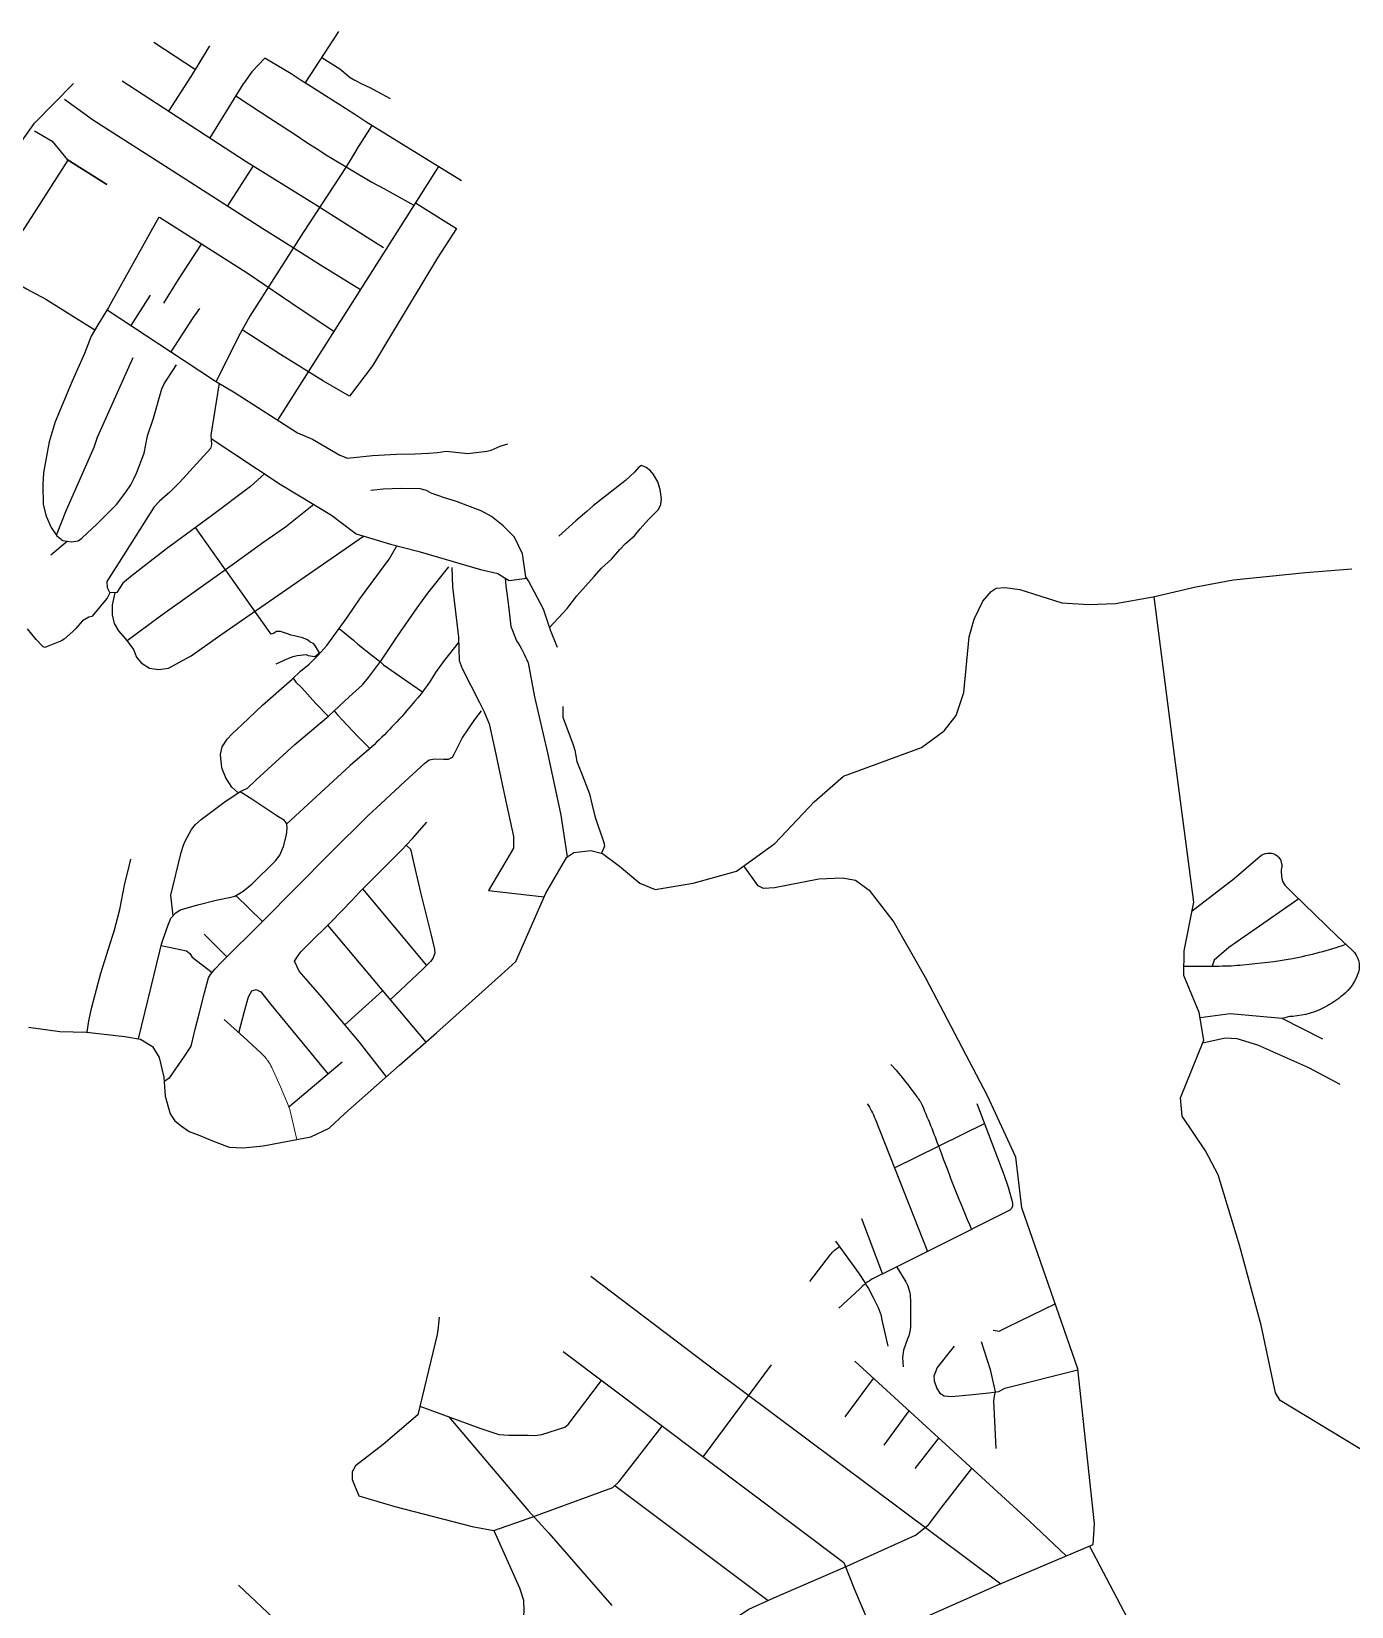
# Model space of a CAD drawing. Extents: x 332783 to 339454, y 7370889 to 7374584.
# Drawn here: x 335940 to 337553, y 7372468 to 7374393 of the extents above; entities that cross this region are included whole.
import ezdxf

# ---------------------------------------------------------------- set-up
doc = ezdxf.new("R2010")
doc.units = 0
doc.header["$MEASUREMENT"] = 0
for name, color, linetype in [('AVENIDA 1001 - 10_12_20 - PASTA ETAPA 01 - DJI_0025', 7, 'CONTINUOUS'), ('AVENIDA JOÃO DE BARRO - 10_12_20 - PASTA ETAPA 01 - DJI_0010', 7, 'CONTINUOUS'), ('AVENIDA LAURA - 10_12_20 - PASTA ETAPA 02 - DJI_0002', 7, 'CONTINUOUS'), ('ESTRADA DA CAMA PATENTE - 13_12_20 -  PASTA ETAPA 01 - DJI_0018', 1, 'CONTINUOUS'), ('ESTRADA DO PONEY CLUB - 13_12_20 - PASTA ETAPA 01 - DJI_0020', 5, 'CONTINUOUS'), ('ESTRADA DOS ALVARENGAS - 13_12_20 - PASTA ETAPA 01 - DJI_0022 - DJI_0023 - DJI_0024 - DJI_0025', 100, 'CONTINUOUS'), ('MCT - PASSAGEM JOSÉ MENDES DE SOUZA', 4, 'CONTINUOUS'), ('MCT - PASSAGEM SABIÁ', 7, 'CONTINUOUS'), ('MCT - RUA 5', 1, 'CONTINUOUS'), ('MCT - RUA A', 8, 'CONTINUOUS'), ('MCT - RUA BICALHO', 6, 'CONTINUOUS'), ('MCT - RUA C', 1, 'CONTINUOUS'), ('MCT - RUA CAMILA DE ALMEIDA BORGES', 6, 'CONTINUOUS'), ('MCT - RUA CASA NOVA', 7, 'CONTINUOUS'), ('MCT - RUA D', 5, 'CONTINUOUS'), ('MCT - RUA DO PELICANO', 7, 'CONTINUOUS'), ('MCT - RUA DOS PORTUGUESES', 1, 'CONTINUOUS'), ('MCT - RUA LUANA CONCEIÇÃO', 3, 'CONTINUOUS'), ('MCT - RUA LUIZ LUA GONZAGA', 2, 'CONTINUOUS'), ('MCT - RUA NOSSA SENHORA DE GUADALUPE', 4, 'CONTINUOUS'), ('MCT - RUA PADRE DAMIÃO CALIXTO TRAJANO', 2, 'CONTINUOUS'), ('MCT - RUA PLANALTO', 7, 'CONTINUOUS'), ('MCT - RUA PROFESSOR FLORESTAN FERNANDES', 6, 'CONTINUOUS'), ('MCT - RUA RITA MENDES DE OLIVEIRA', 1, 'CONTINUOUS'), ('MCT - RUA SANTA MARTINS', 1, 'CONTINUOUS'), ('MCT - RUA UM (PQ. DOS ALVARENGAS)', 7, 'CONTINUOUS'), ('MCT - RUA VICTOR MAIER', 4, 'CONTINUOUS'), ('MCT - VIELA - 01', 7, 'CONTINUOUS'), ('MCT - VIELA - 02', 7, 'CONTINUOUS'), ('MCT - VIELA - 03', 7, 'CONTINUOUS'), ('MCT - VIELA - 04', 7, 'CONTINUOUS'), ('PASSAGEM ALBATROZ - 10_12_20 - PASTA ETAPA 02 - DJI_0001', 7, 'CONTINUOUS'), ('PASSAGEM AÇUDE - 10_12_20 - PASTA ETAPA 01 - DJI_0017', 7, 'CONTINUOUS'), ('PASSAGEM BEIJA FLOR - 10_12_20 - PASTA ETAPA 01 - DJI_0018', 7, 'CONTINUOUS'), ('PASSAGEM PORTUGAL - 10_12_20 - PASTA ETAPA 01 - DJI_0024', 7, 'CONTINUOUS'), ('RUA  BEM-TE-VI - 10_12_20 - PASTA ETAPA 01 - DJI_0004', 7, 'CONTINUOUS'), ('RUA  CARDEAL - 10_12_20 - PASTA ETAPA 01 - DJI_0005', 7, 'CONTINUOUS'), ('RUA  PAVÃO - 10_12_20 - PASTA ETAPA 01 - DJI_0014', 7, 'CONTINUOUS'), ('RUA  ÁGUIA - 10_12_20 - PASTA ETAPA 01 - DJI_0013', 7, 'CONTINUOUS'), ('RUA ADEMAR SARAÍVA LEÃO - 10_12_20 - PASTA ETAPA 02 - DJI_0015', 7, 'CONTINUOUS'), ('RUA ALASCA - 10_12_20 - PASTA ETAPA 01 - DJI_0028', 7, 'CONTINUOUS'), ('RUA ALFREDO CAPUTO - 10_12_20 -PASTA ETAPA 03 - DJI_0005', 7, 'CONTINUOUS'), ('RUA ALMEIDA DURÃO - 10_12_20 - PASTA ETAPA 02 - DJI_0021', 7, 'CONTINUOUS'), ('RUA AMADEU - 10_12_20 - PASTA ETAPA 02 - DJI_0004', 7, 'CONTINUOUS'), ('RUA AMÉRICA DO NORTE - 10_12_20 - PASTA ETAPA 02 - DJI_0024', 7, 'CONTINUOUS'), ('RUA AMÉRICA DO SUL - 10_12_20 - PASTA ETAPA 03 - DJI_0004', 7, 'CONTINUOUS'), ('RUA ANDRÉ FRANCO MONTORO - 12_12_20 - PASTA ETAPA 01 - DJI_0005', 2, 'CONTINUOUS'), ('RUA AVE DO PARAÍSO - 10_12_20 - PASTA ETAPA 01 - DJI_0003', 7, 'CONTINUOUS'), ('RUA BELA VISTA - 10_12_20 - PASTA ETAPA 01 - DJI_0020', 7, 'CONTINUOUS'), ('RUA CANTOR CARLOS GALHARDO - 12_12_20 - PASTA ETAPA 02 - DJI_0023', 6, 'CONTINUOUS'), ('RUA CARLOS FALLETTI - 10_12_20 - PASTA ETAPA 01 - DJI_0029', 7, 'CONTINUOUS'), ('RUA CONDOR - 10_12_20 - PASTA ETAPA 01 - DJI_0001', 7, 'CONTINUOUS'), ('RUA DAS ANDORINHAS - 10_12_20 - PASTA ETAPA 01 - DJI_0007', 7, 'CONTINUOUS'), ('RUA DAS ARARAS - 10_12_20 - PASTA ETAPA 01 - DJI_0015', 7, 'CONTINUOUS'), ('RUA DAS GARÇAS - 10_12_20 - PASTA ETAPA 01 - DJI_0008', 7, 'CONTINUOUS'), ('RUA DO NORTE - 10_12_20 - PASTA ETAPA 02 - DJI_0026C', 7, 'CONTINUOUS'), ('RUA DOS AFRICANOS - 12_12_20  - PASTA ETAPA 01 - DJI_0029', 5, 'CONTINUOUS'), ('RUA DOS ALEMÃES - 12_12_20  - PASTA ETAPA 01 - DJI_0025', 6, 'CONTINUOUS'), ('RUA DOS AMERICANOS - 12_!2_20 - PASTA ETAPA 01 - DJI_0030', 4, 'CONTINUOUS'), ('RUA DOS BRASILEIROS - 12_!2_20 - PASTA ETAPA 01 - DJI_0027', 3, 'CONTINUOUS'), ('RUA DOS CANÁRIOS - 10_12_20 - PASTA ETAPA 01 -DJI_0006', 7, 'CONTINUOUS'), ('RUA DOS ESPANHÓIS - 12_12_20 - PASTA ETAPA 01 - DJI_0023', 8, 'CONTINUOUS'), ('RUA DOS EVANGÉLICOS - 10_12_20 - PASTA ETAPA 03 - DJI_0001', 7, 'CONTINUOUS'), ('RUA DOS FRANCESES - 12_12_20 - PASTA ETAPA 01 - DJI_0028', 1, 'CONTINUOUS'), ('RUA DOS INDUSTRIÁRIOS - 10_12_20 - PASTA ETAPA 02 -DJI_0018', 7, 'CONTINUOUS'), ('RUA DOS ITALIANOS - 12_12_20 - PASTA ETAPA 01 - DJI_0024', 3, 'CONTINUOUS'), ('RUA DOS JAPONESES - 12_!2_20 - PASTA ETAPA 01 - DJI_0026', 2, 'CONTINUOUS'), ('RUA DOS MINEIROS - 10_12_20 - PASTA ETAPA 02 - DJI_0022', 7, 'CONTINUOUS'), ('RUA DOS OPERÁRIOS - 10_12_20 - PASTA ETAPA 03 - DJI_0002', 7, 'CONTINUOUS'), ('RUA DOS PEDREIROS - 10_12_20 - PASTA ETAPA 02 - DJI_0023', 7, 'CONTINUOUS'), ('RUA EMA - 10_12_20 - PASTA ETAPA 01 - DJI_0002', 7, 'CONTINUOUS'), ('RUA EVANDRO CAIAFFA ESQUIVEL - 12_12_20  - PASTA ETAPA 02 - DJI_0020', 2, 'CONTINUOUS'), ('RUA FALCÃO - 10_12_20 - PASTA ETAPA 01 - DJI_0012', 7, 'CONTINUOUS'), ('RUA FLAMINGOS - 10_12_20 - PASTA ETAPA 01 - DJI_0022', 7, 'CONTINUOUS'), ('RUA GUILRERVALDO SOARES OLIVEIRA - 10_12_20 - PASTA ETAPA 02 - DJI_0014', 7, 'CONTINUOUS'), ('RUA IRMÃ DULCE - 12_12_20  - PASTA ETAPA 01 - DJI_0007', 4, 'CONTINUOUS'), ('RUA JOAQUIM ROMÃO - 12_12_20  - PASTA ETAPA 01 - DJI_0020 - DJI_0021', 1, 'CONTINUOUS'), ('RUA JOSÉ TRINDADE - 12_!2_20 - PASTA ETAPA 02 - DJI_0023', 1, 'CONTINUOUS'), ('RUA MADRE MARIA INÊS TRIBIOLI - 10_12_20 - PASTA ETAPA 02 - DJI_0007', 7, 'CONTINUOUS'), ('RUA MARIO ABERTO MARCHI - 10_12_20 - PASTA ETAPA 02 - DJI_0020', 7, 'CONTINUOUS'), ('RUA NECI ELÓI DANTAS - 10_12_20 - PASTA ETAPA 02 - DJI_0013', 7, 'CONTINUOUS'), ('RUA PRINCIPAL 1001 - 10_12_20 - PASTA ETAPA 01 - DJI_0023', 7, 'CONTINUOUS'), ('RUA RIBEIRO - 10_12_20 - PASTA ETAPA 02 - DJI_0005', 7, 'CONTINUOUS'), ('RUA ROMA - 10_12_20 - PASTA ETAPA 01 - DJI_0030', 7, 'CONTINUOUS'), ('RUA ROUXINOL - 10_12_20 - PASTA ETAPA 01 - DJI_0009', 7, 'CONTINUOUS'), ('RUA SANTA CECÍLIA - 10_12_20 - PASTA ETAPA 02 - DJI_0017', 7, 'CONTINUOUS'), ('RUA SIRIEMA - 10_12_20 - PASTA ETAPA 01 - DJI_0011', 7, 'CONTINUOUS'), ('RUA SYLVIO - 10_12_20 - PASTA ETAPA 02 - DJI_0006', 7, 'CONTINUOUS'), ('RUA TANGARÁS - 10_12_20 - PASTA ETAPA 01 - DJI_0026', 7, 'CONTINUOUS'), ('RUA TEXAS - 10_12_20 - PASTA ETAPA 01 - DJI_0027', 7, 'CONTINUOUS'), ('RUA TUCANO - 10_12_20 - PASTA ETAPA 01 - DJI_0021', 7, 'CONTINUOUS'), ('RUA UNIDOS DA ESPERANÇA - 10_12_20- PASTA ETAPA 03 - DJI_0007', 7, 'CONTINUOUS')]:
    doc.layers.add(name, color=color, linetype=linetype)
doc.layers.add('RUA DOM OSCAR ROMERO - 12_12_20 - PASTA ETAPA 01 - DJI_0010', color=7, linetype='CONTINUOUS', true_color=0xffffff)
doc.layers.add('RUA PAULO GUILHERME FALLETTI - 10_12_20 - ETAPA 03 - DJI_0003', color=7, linetype='CONTINUOUS', lineweight=13)

msp = doc.modelspace()

# ---------------------------------------------------------------- linework, layer by layer
at = {"layer": 'AVENIDA 1001 - 10_12_20 - PASTA ETAPA 01 - DJI_0025', "color": 0, "linetype": 'Continuous'}
msp.add_lwpolyline([(336169.3, 7373962.7), (336165.7, 7373940.1), (336158.9, 7373899.5), (336159.8, 7373887.8), (336158.5, 7373883.2), (336120.5, 7373841.5), (336108.7, 7373829.6), (336096.3, 7373818.6), (336089.9, 7373811.9), (336049.8, 7373748.5), (336040.3, 7373734), (336032.1, 7373720.4), (336032.3, 7373713.1), (336035.4, 7373706.7), (336032.5, 7373700.2), (336013.6, 7373677.8), (336009.8, 7373677.1), (336002.1, 7373672.5), (335993.7, 7373662.8), (335990.2, 7373659.3), (335979.8, 7373650.2), (335976.6, 7373648.2), (335960.4, 7373641.4), (335956.4, 7373639.8), (335954.3, 7373640.5), (335945.4, 7373649.7), (335935.1, 7373662.6)], dxfattribs=at)
at = {"layer": 'AVENIDA JOÃO DE BARRO - 10_12_20 - PASTA ETAPA 01 - DJI_0010', "color": 0, "linetype": 'Continuous'}
msp.add_lwpolyline([(336355.7, 7374277.7), (336343.5, 7374258.4), (336339.1, 7374251.5), (336335.1, 7374244.9), (336324.5, 7374227.1), (336271.8, 7374147.1), (336206.5, 7374044.7), (336193, 7374019.8), (336165.7, 7373964.8)], dxfattribs=at)
at = {"layer": 'AVENIDA LAURA - 10_12_20 - PASTA ETAPA 02 - DJI_0002', "color": 0, "linetype": 'Continuous'}
msp.add_lwpolyline([(336159.3, 7373895.1), (336243.9, 7373839.6), (336306.6, 7373801.5), (336336.6, 7373778.8), (336378.4, 7373766.2), (336412, 7373757.4), (336488.6, 7373735.1), (336509.9, 7373730.3), (336517.4, 7373725.3), (336523.5, 7373721.9), (336545, 7373724.6)], dxfattribs=at)
at = {"layer": 'ESTRADA DA CAMA PATENTE - 13_12_20 -  PASTA ETAPA 01 - DJI_0018', "color": 0, "linetype": 'Continuous'}
msp.add_lwpolyline([(337574.1, 7372654.4), (337465.7, 7372720), (337460, 7372729), (337442.6, 7372811.9), (337415.9, 7372909.5), (337389.9, 7372995.6), (337374.5, 7373024.9), (337346, 7373067.3), (337344.1, 7373089.8), (337372.5, 7373160.1), (337366.9, 7373193.9), (337348.1, 7373239), (337348.4, 7373269.4), (337360.4, 7373328.7), (337336.6, 7373508.3), (337311.9, 7373701.9)], dxfattribs=at)
at = {"layer": 'ESTRADA DO PONEY CLUB - 13_12_20 - PASTA ETAPA 01 - DJI_0020', "color": 0, "linetype": 'Continuous'}
msp.add_lwpolyline([(336862.7, 7372380.3), (337122.8, 7372495.4), (337237, 7372543.9), (337238.9, 7372569.2), (337218.4, 7372758.3), (337150, 7372955.1), (337142.5, 7373017.2), (337108.2, 7373092), (337032.9, 7373235.8), (336992.8, 7373305.7), (336965.3, 7373341.9), (336946.6, 7373355), (336930.8, 7373357.9), (336901.8, 7373356.9), (336847.8, 7373346.4), (336834.2, 7373345.6), (336827.9, 7373348.7), (336810.4, 7373373)], dxfattribs=at)
at = {"layer": 'ESTRADA DOS ALVARENGAS - 13_12_20 - PASTA ETAPA 01 - DJI_0022 - DJI_0023 - DJI_0024 - DJI_0025', "color": 0, "linetype": 'Continuous'}
msp.add_lwpolyline([(335936, 7373175.8), (335974.5, 7373170.7), (336007.1, 7373169.9), (336053.8, 7373164.4), (336073.1, 7373161.3), (336087.7, 7373152.3), (336095.9, 7373138.8), (336101.7, 7373114.8), (336103.2, 7373091.6), (336109.2, 7373069.9), (336114.8, 7373061.6), (336122.7, 7373055.5), (336132.4, 7373048.6), (336145.4, 7373043.8), (336160.9, 7373037.1), (336181.3, 7373029.4), (336198.5, 7373028.7), (336222.9, 7373031.1), (336257.6, 7373037.5), (336281.3, 7373042), (336303.4, 7373052.4), (336322.7, 7373070.4), (336389.6, 7373129.6), (336434.7, 7373169.1), (336518.2, 7373244), (336531.6, 7373256.4), (336568.2, 7373339.8), (336593.9, 7373383.5), (336602.7, 7373389.3), (336623.5, 7373391.9), (336637.6, 7373388.3), (336658.5, 7373372.8), (336683.3, 7373352), (336701.8, 7373344), (336748.6, 7373351.8), (336801.5, 7373366.6), (336848.1, 7373400.2), (336896.2, 7373451.1), (336932.3, 7373482.8), (337027.4, 7373517.5), (337055.2, 7373538.2), (337069.6, 7373556.6), (337079.2, 7373585), (337085.8, 7373652.9), (337091.6, 7373674.3), (337102.2, 7373696.5), (337112.5, 7373708.3), (337118.7, 7373712.4), (337129.7, 7373713), (337147.4, 7373710.8), (337198.9, 7373694.5), (337231.8, 7373692.3), (337264.4, 7373693.8), (337310.5, 7373701.6), (337362.6, 7373713.9), (337408.6, 7373722.5), (337496.7, 7373731.6), (337553.1, 7373736.1)], dxfattribs=at)
at = {"layer": 'MCT - PASSAGEM JOSÉ MENDES DE SOUZA', "color": 0, "linetype": 'Continuous'}
msp.add_lwpolyline([(337539.1, 7373106), (337500.6, 7373126.1), (337438.6, 7373154.1), (337413, 7373161.8), (337398.7, 7373162.5), (337371.1, 7373156.6)], dxfattribs=at)
at = {"layer": 'MCT - PASSAGEM SABIÁ', "color": 0, "linetype": 'Continuous'}
msp.add_line((336210.7, 7374228.4, 820.4), (336179.4, 7374179.5), dxfattribs=at)
at = {"layer": 'MCT - RUA 5', "color": 0, "linetype": 'Continuous'}
msp.add_lwpolyline([(336449.7, 7372699.9), (336546.8, 7372585.2), (336572.1, 7372557.9), (336649.1, 7372469.5)], dxfattribs=at)
at = {"layer": 'MCT - RUA A', "color": 0, "linetype": 'Continuous'}
msp.add_lwpolyline([(336945.8, 7372767.7), (337159, 7372572.9), (337204, 7372529.9)], dxfattribs=at)
at = {"layer": 'MCT - RUA BICALHO', "color": 0, "linetype": 'Continuous'}
msp.add_lwpolyline([(337115.1, 7372805.8), (337122.4, 7372804.7), (337132.8, 7372810), (337147.8, 7372817), (337190.7, 7372838)], dxfattribs=at)
at = {"layer": 'MCT - RUA C', "color": 0, "linetype": 'Continuous'}
msp.add_lwpolyline([(336934.1, 7372699.8), (336968.9, 7372746.6)], dxfattribs=at)
at = {"layer": 'MCT - RUA CAMILA DE ALMEIDA BORGES', "color": 0, "linetype": 'Continuous'}
msp.add_lwpolyline([(336505, 7372561.1), (336536.2, 7372490.9), (336541.2, 7372475.8), (336541.6, 7372462.5), (336540.1, 7372446.3), (336536.5, 7372440.8), (336530, 7372434.1)], dxfattribs=at)
at = {"layer": 'MCT - RUA CASA NOVA', "color": 0, "linetype": 'Continuous'}
msp.add_lwpolyline([(336572.9, 7373664.3), (336594.4, 7373687.6), (336606.1, 7373703), (336627.5, 7373726.5), (336636.5, 7373736.9), (336648.8, 7373747.9), (336658.6, 7373759.6), (336665.8, 7373767.1), (336676.7, 7373776.5), (336683.6, 7373784.9), (336693.9, 7373796.2), (336705.9, 7373808.5), (336708.9, 7373814.8), (336709.9, 7373821.6), (336708.2, 7373832.8), (336705.2, 7373842.4), (336700, 7373851.3), (336696.2, 7373855.6), (336691.1, 7373859.8), (336685.2, 7373862.1), (336682, 7373860.3), (336676.6, 7373854.3), (336665.6, 7373844.1), (336626.8, 7373813.4), (336618.5, 7373806), (336604.9, 7373794.7), (336584.2, 7373776.1)], dxfattribs=at)
at = {"layer": 'MCT - RUA D', "color": 0, "linetype": 'Continuous'}
for points in [[(336981.8, 7372665.1), (337012.2, 7372707)], [(337019.6, 7372636.6), (337048.6, 7372673.8)]]:
    msp.add_lwpolyline(points, dxfattribs=at)
at = {"layer": 'MCT - RUA DO PELICANO', "color": 0, "linetype": 'Continuous'}
msp.add_lwpolyline([(336408.9, 7374183.3), (336459, 7374151.8)], dxfattribs=at)
at = {"layer": 'MCT - RUA DOS PORTUGUESES', "color": 0, "linetype": 'Continuous'}
msp.add_lwpolyline([(336994.6, 7373004.1), (337104.3, 7373058.1)], dxfattribs=at)
at = {"layer": 'MCT - RUA LUANA CONCEIÇÃO', "color": 0, "linetype": 'Continuous'}
msp.add_lwpolyline([(337067.5, 7372786.1), (337046.5, 7372760.1), (337042.5, 7372749.7), (337042.7, 7372743.9), (337046.1, 7372734.3), (337049.9, 7372728.6), (337055.1, 7372725.4), (337063.9, 7372724.8), (337086, 7372726.8), (337109.7, 7372729.2), (337121.8, 7372730.9), (337129.3, 7372734.8), (337218.5, 7372757.4)], dxfattribs=at)
at = {"layer": 'MCT - RUA LUIZ LUA GONZAGA', "color": 0, "linetype": 'Continuous'}
msp.add_lwpolyline([(336438.2, 7372821.8), (336436.4, 7372805.8), (336435.4, 7372800.5), (336412, 7372702.4), (336369.6, 7372666.2), (336335.7, 7372639.9), (336331.6, 7372632.6), (336331.7, 7372623.4), (336339.7, 7372603.3), (336384, 7372590.4), (336478.3, 7372566), (336505, 7372561.1), (336546.9, 7372575.8), (336650.1, 7372613.6), (336658.1, 7372621), (336710.6, 7372688.6)], dxfattribs=at)
at = {"layer": 'MCT - RUA NOSSA SENHORA DE GUADALUPE', "color": 0, "linetype": 'Continuous'}
msp.add_lwpolyline([(336480.7, 7372222.8), (336480.7, 7372222.8), (336534.6, 7372267.8), (336566.2, 7372294.8), (336601.1, 7372320.9), (336616.6, 7372331.9), (336647.5, 7372352.3), (336698.4, 7372385.9), (336771.8, 7372435.6), (336816.6, 7372464.8), (336846.9, 7372478.7), (336931.9, 7372515.4), (337020.2, 7372555.1), (337035.8, 7372567.9), (337053.4, 7372591.2), (337088.9, 7372636.9)], dxfattribs=at)
at = {"layer": 'MCT - RUA PADRE DAMIÃO CALIXTO TRAJANO', "color": 0, "linetype": 'Continuous'}
msp.add_lwpolyline([(336192.6, 7372494), (336551.7, 7372156)], dxfattribs=at)
at = {"layer": 'MCT - RUA PLANALTO', "color": 0, "linetype": 'Continuous'}
msp.add_lwpolyline([(335800.5, 7374013.3), (335806.4, 7374025.1), (335808.4, 7374027.8), (335816.2, 7374046), (335822.6, 7374064.1), (335826.1, 7374078.4), (335830.4, 7374099.4), (335833.5, 7374112.9), (335837.3, 7374120.6), (335842.5, 7374129), (335851.7, 7374138.1), (335872.2, 7374171), (335911.1, 7374232.8), (335922, 7374250), (335943.6, 7374280.7), (335991.2, 7374329.1)], dxfattribs=at)
at = {"layer": 'MCT - RUA PROFESSOR FLORESTAN FERNANDES', "color": 0, "linetype": 'Continuous'}
msp.add_lwpolyline([(336652.8, 7372616.1), (336840.1, 7372475.5)], dxfattribs=at)
at = {"layer": 'MCT - RUA RITA MENDES DE OLIVEIRA', "color": 0, "linetype": 'Continuous'}
msp.add_lwpolyline([(336589.5, 7372779.6), (336932.7, 7372522), (336945.5, 7372488.9), (336971.3, 7372428.4)], dxfattribs=at)
at = {"layer": 'MCT - RUA SANTA MARTINS', "color": 0, "linetype": 'Continuous'}
msp.add_lwpolyline([(337232.6, 7372542), (337303, 7372407.8), (337330.1, 7372356.2), (337331.4, 7372348.2), (337330.6, 7372342), (337325.2, 7372336.2), (337317.5, 7372332.9), (337299.3, 7372332.8), (337270.9, 7372339.2)], dxfattribs=at)
at = {"layer": 'MCT - RUA UM (PQ. DOS ALVARENGAS)', "color": 0, "linetype": 'Continuous'}
msp.add_lwpolyline([(336498.3, 7373343.1), (336566.2, 7373335.2)], dxfattribs=at)
at = {"layer": 'MCT - RUA VICTOR MAIER', "color": 0, "linetype": 'Continuous'}
msp.add_lwpolyline([(337358.2, 7373318.1), (337409.3, 7373357.8), (337438.7, 7373383, -0.261078), (337458.1, 7373387.9, -0.298582), (337467.7, 7373372.4, 0.113078), (337468.2, 7373355.8, 0.136999), (337472.9, 7373347.7), (337481.2, 7373339.7), (337535.2, 7373287.2), (337554.1, 7373269.7, -0.286674), (337561.3, 7373243.2, -0.152538), (337541.9, 7373214.7, -0.039054), (337522.6, 7373201.7, -0.111378), (337481, 7373189.1, 0.08452), (337468.1, 7373186.5, -0.004787)], format="xyb", dxfattribs=at)
at = {"layer": 'MCT - VIELA - 01', "color": 0, "linetype": 'Continuous'}
msp.add_lwpolyline([(336238.8, 7373619.9), (336252.2, 7373626.1), (336259.4, 7373628.9), (336264.6, 7373629.9), (336275.3, 7373631.5), (336278, 7373629.9), (336286, 7373628.8), (336291.8, 7373633.3), (336287, 7373641.5), (336284.8, 7373644.5), (336280, 7373646.7), (336277.2, 7373649.2), (336276.1, 7373649.8), (336271.1, 7373651.6), (336261.1, 7373654), (336256.6, 7373655.1), (336253.8, 7373656.1), (336244.3, 7373659.3), (336239.2, 7373659.5), (336238.2, 7373658.6), (336235.4, 7373656.8), (336232.8, 7373656), (336229.5, 7373660.6), (336210.6, 7373687.1), (336179.2, 7373731.6), (336174.7, 7373737.7), (336140.1, 7373786.4)], dxfattribs=at)
at = {"layer": 'MCT - VIELA - 02', "color": 0, "linetype": 'Continuous'}
msp.add_lwpolyline([(336315.9, 7373663.1), (336333.4, 7373648.7), (336338.8, 7373644.1), (336356.2, 7373630.1), (336366.2, 7373622.4), (336370.1, 7373618.6), (336404.8, 7373594.5), (336417.6, 7373585.6)], dxfattribs=at)
at = {"layer": 'MCT - VIELA - 03', "color": 0, "linetype": 'Continuous'}
msp.add_lwpolyline([(336259.5, 7373602.2), (336263, 7373597.6), (336270.1, 7373590.4), (336287.5, 7373571.3), (336302.6, 7373555.7)], dxfattribs=at)
at = {"layer": 'MCT - VIELA - 04', "color": 0, "linetype": 'Continuous'}
msp.add_lwpolyline([(336309.6, 7373562.3), (336313.6, 7373557.5), (336326.1, 7373544.5), (336339, 7373530.9), (336353.4, 7373516.4)], dxfattribs=at)
at = {"layer": 'PASSAGEM ALBATROZ - 10_12_20 - PASTA ETAPA 02 - DJI_0001', "color": 0, "linetype": 'Continuous'}
msp.add_lwpolyline([(336328.6, 7373946.9), (336296.5, 7373965.2), (336244.1, 7373997.9), (336197.4, 7374027.9)], dxfattribs=at)
at = {"layer": 'PASSAGEM AÇUDE - 10_12_20 - PASTA ETAPA 01 - DJI_0017', "color": 0, "linetype": 'Continuous'}
msp.add_lwpolyline([(335896.9, 7374099.9), (335933.6, 7374078), (335957.3, 7374065.3), (336017.4, 7374028.2)], dxfattribs=at)
at = {"layer": 'PASSAGEM BEIJA FLOR - 10_12_20 - PASTA ETAPA 01 - DJI_0018', "color": 0, "linetype": 'Continuous'}
msp.add_lwpolyline([(336095.5, 7374165.7), (336033.9, 7374055.2), (336020.9, 7374034.1), (336012.9, 7374020.3), (336004.6, 7373998.9), (335989.7, 7373965.3), (335968.6, 7373915.6), (335961.5, 7373891.1), (335954.6, 7373853.8), (335953.7, 7373838.6), (335954, 7373814.7), (335957.6, 7373800.3), (335963.7, 7373786.4), (335970.7, 7373776.5), (335978.2, 7373770.7), (335983.4, 7373769.9)], dxfattribs=at)
at = {"layer": 'PASSAGEM PORTUGAL - 10_12_20 - PASTA ETAPA 01 - DJI_0024', "color": 0, "linetype": 'Continuous'}
msp.add_line((335963.6, 7373753.1), (335983.4, 7373769.9), dxfattribs=at)
at = {"layer": 'RUA  BEM-TE-VI - 10_12_20 - PASTA ETAPA 01 - DJI_0004', "color": 0, "linetype": 'Continuous'}
msp.add_lwpolyline([(336189.5, 7374313.8), (336206.3, 7374302.8), (336219.3, 7374294.5), (336230, 7374287.5), (336242.4, 7374279.5), (336262.1, 7374266.6), (336276.5, 7374257.1), (336288.1, 7374249.7), (336301.3, 7374241.2), (336330.5, 7374223.6), (336355.7, 7374208.3), (336370.3, 7374200.8), (336407, 7374180.2)], dxfattribs=at)
at = {"layer": 'RUA  CARDEAL - 10_12_20 - PASTA ETAPA 01 - DJI_0005', "color": 0, "linetype": 'Continuous'}
msp.add_lwpolyline([(336050.7, 7374332.4), (336202.1, 7374233.8), (336285.5, 7374181.9), (336369.9, 7374128.8)], dxfattribs=at)
at = {"layer": 'RUA  PAVÃO - 10_12_20 - PASTA ETAPA 01 - DJI_0014', "color": 0, "linetype": 'Continuous'}
msp.add_lwpolyline([(336089.4, 7374379.5), (336140.1, 7374346)], dxfattribs=at)
at = {"layer": 'RUA  ÁGUIA - 10_12_20 - PASTA ETAPA 01 - DJI_0013', "color": 0, "linetype": 'Continuous'}
msp.add_lwpolyline([(336107.6, 7374295.3), (336134.8, 7374337.7), (336143.7, 7374351.6), (336157.9, 7374375)], dxfattribs=at)
at = {"layer": 'RUA ADEMAR SARAÍVA LEÃO - 10_12_20 - PASTA ETAPA 02 - DJI_0015', "color": 0, "linetype": 'Continuous'}
msp.add_lwpolyline([(336453.5, 7373737.5), (336454.4, 7373714.2), (336461.5, 7373652.5), (336462.5, 7373623.9), (336466.3, 7373614.1), (336487.2, 7373572.5), (336492.9, 7373561.2), (336499.1, 7373546.8), (336506, 7373515.4), (336518, 7373459.4), (336526.7, 7373418.5), (336528.7, 7373408.8), (336528.7, 7373403.3), (336528.7, 7373394.8), (336524.7, 7373387.7), (336498.3, 7373343.1)], dxfattribs=at)
at = {"layer": 'RUA ALASCA - 10_12_20 - PASTA ETAPA 01 - DJI_0028', "color": 0, "linetype": 'Continuous'}
msp.add_lwpolyline([(336098.4, 7373275.8), (336129.3, 7373269.3), (336133.5, 7373266.1), (336136.3, 7373261.3), (336160.6, 7373242.9)], dxfattribs=at)
at = {"layer": 'RUA ALFREDO CAPUTO - 10_12_20 -PASTA ETAPA 03 - DJI_0005', "color": 0}
msp.add_lwpolyline([(336461.4, 7373645.4), (336442.7, 7373622.2), (336433.5, 7373609.5, -0.055323), (336403.8, 7373569, -0.028796), (336355.2, 7373518), (336329.2, 7373495.5), (336251.8, 7373424.5)], format="xyb", dxfattribs=at)
at = {"layer": 'RUA ALMEIDA DURÃO - 10_12_20 - PASTA ETAPA 02 - DJI_0021', "color": 0, "linetype": 'Continuous'}
msp.add_lwpolyline([(336112.9, 7373312), (336110, 7373337.3), (336122.8, 7373389.2), (336125.4, 7373398.3), (336127.8, 7373403.3), (336135.5, 7373417.4), (336140.4, 7373423.7), (336147.2, 7373429.6), (336175, 7373450.5), (336194.9, 7373463.8), (336203.7, 7373468), (336214.2, 7373478.1), (336261.7, 7373521.5), (336302.7, 7373555.9), (336328.1, 7373579.4), (336344.3, 7373594.4), (336351.6, 7373603.1), (336367.6, 7373624.2), (336387.3, 7373653.7), (336411.1, 7373688.3), (336424.3, 7373706.2), (336449.8, 7373738.6)], dxfattribs=at)
at = {"layer": 'RUA AMADEU - 10_12_20 - PASTA ETAPA 02 - DJI_0004', "color": 0, "linetype": 'Continuous'}
msp.add_lwpolyline([(336224.7, 7373852.2), (336207.6, 7373836.5), (336159.8, 7373800.8), (336104.8, 7373760.5), (336081.2, 7373742.3), (336062.9, 7373728), (336051.3, 7373718.5), (336044.1, 7373707), (336044.1, 7373707), (336035.4, 7373706.7)], dxfattribs=at)
at = {"layer": 'RUA AMÉRICA DO NORTE - 10_12_20 - PASTA ETAPA 02 - DJI_0024', "color": 0, "linetype": 'Continuous'}
msp.add_lwpolyline([(336373.5, 7373115.4), (336340.5, 7373157.5), (336308.6, 7373195.8), (336295, 7373212.1), (336278.5, 7373231.4), (336267.1, 7373244.5), (336261.3, 7373256.7)], dxfattribs=at)
at = {"layer": 'RUA AMÉRICA DO SUL - 10_12_20 - PASTA ETAPA 03 - DJI_0004', "color": 0, "linetype": 'Continuous'}
msp.add_lwpolyline([(336102, 7373110.1), (336108.9, 7373114.3), (336127.3, 7373140.9), (336135, 7373152.9), (336136.9, 7373161.5), (336139.7, 7373173.6), (336144.9, 7373192.4), (336151.4, 7373218), (336156.1, 7373236.1), (336158.5, 7373240.3), (336164, 7373246.9), (336172.6, 7373256), (336222, 7373305), (336304.8, 7373388.7), (336351.6, 7373435.2), (336366.7, 7373448.8), (336396.1, 7373476.3), (336420.4, 7373498.5), (336425.8, 7373502.7), (336432.6, 7373503.7), (336443.2, 7373503.5), (336449.3, 7373503.3), (336454.4, 7373506), (336456.2, 7373509.7), (336466.1, 7373529), (336481.8, 7373552), (336489.6, 7373562.4)], dxfattribs=at)
at = {"layer": 'RUA ANDRÉ FRANCO MONTORO - 12_12_20 - PASTA ETAPA 01 - DJI_0005', "color": 0, "linetype": 'Continuous'}
msp.add_lwpolyline([(336623.2, 7372871.9), (336766.3, 7372763.3), (337124.2, 7372496)], dxfattribs=at)
at = {"layer": 'RUA AVE DO PARAÍSO - 10_12_20 - PASTA ETAPA 01 - DJI_0003', "color": 0, "linetype": 'Continuous'}
msp.add_lwpolyline([(336465.5, 7374210.2), (336348.6, 7374282), (336334.9, 7374291), (336314.5, 7374304.2), (336299.2, 7374314), (336285.8, 7374322.3), (336278, 7374327.4), (336269.4, 7374332.8), (336257, 7374340.7), (336248.2, 7374346.3), (336225.1, 7374360)], dxfattribs=at)
at = {"layer": 'RUA BELA VISTA - 10_12_20 - PASTA ETAPA 01 - DJI_0020', "color": 0, "linetype": 'Continuous'}
msp.add_lwpolyline([(335970.2, 7373777.2), (335982, 7373806), (336016.3, 7373884.8), (336020.7, 7373896.9), (336064.2, 7373994.2)], dxfattribs=at)
at = {"layer": 'RUA CANTOR CARLOS GALHARDO - 12_12_20 - PASTA ETAPA 02 - DJI_0023', "color": 0, "linetype": 'Continuous'}
msp.add_lwpolyline([(337348.2, 7373250.7), (337391.3, 7373250.7, 0.024982), (337420.1, 7373252.2, 0.024334), (337480.6, 7373259.9, 0.036083), (337546, 7373277.3, -15.438226)], format="xyb", dxfattribs=at)
at = {"layer": 'RUA CARLOS FALLETTI - 10_12_20 - PASTA ETAPA 01 - DJI_0029', "color": 0, "linetype": 'Continuous'}
msp.add_lwpolyline([(336193.3, 7373169.1), (336200.2, 7373195.5), (336205.2, 7373213.2), (336209.1, 7373220.2), (336214.4, 7373221.9), (336219.9, 7373219.3), (336232.3, 7373203.8), (336302.2, 7373118.5)], dxfattribs=at)
at = {"layer": 'RUA CONDOR - 10_12_20 - PASTA ETAPA 01 - DJI_0001', "color": 0, "linetype": 'Continuous'}
msp.add_lwpolyline([(336294.6, 7374360.7), (336316.8, 7374346.9), (336329.2, 7374336.5), (336334, 7374333.6), (336343.5, 7374328.6), (336353.3, 7374324), (336378, 7374310.5)], dxfattribs=at)
at = {"layer": 'RUA DAS ANDORINHAS - 10_12_20 - PASTA ETAPA 01 - DJI_0007', "color": 0, "linetype": 'Continuous'}
for points in [[(335943.7, 7374271.2), (335965.2, 7374258.4), (335983.6, 7374236.1), (336031.8, 7374205.7), (335983.6, 7374236.1)], [(336309.1, 7374025.9), (336268.3, 7374053.1), (336203.5, 7374097.1), (336096.2, 7374165.3)]]:
    msp.add_lwpolyline(points, dxfattribs=at)
at = {"layer": 'RUA DAS ARARAS - 10_12_20 - PASTA ETAPA 01 - DJI_0015', "color": 0, "linetype": 'Continuous'}
msp.add_lwpolyline([(335896.9, 7374099.9), (335898, 7374101.8), (335921.1, 7374136.5), (335936.3, 7374159.6), (335970.9, 7374213.9), (335984.8, 7374235.3)], dxfattribs=at)
at = {"layer": 'RUA DAS GARÇAS - 10_12_20 - PASTA ETAPA 01 - DJI_0008', "color": 0, "linetype": 'Continuous'}
for points in [[(336459, 7374151.8), (336436, 7374116.1), (336381, 7374024.8), (336356.6, 7373984.1), (336328.6, 7373946.9)], [(336329.9, 7373945.4), (336329.9, 7373945.4)]]:
    msp.add_lwpolyline(points, dxfattribs=at)
at = {"layer": 'RUA DO NORTE - 10_12_20 - PASTA ETAPA 02 - DJI_0026C', "color": 0, "linetype": 'Continuous'}
msp.add_lwpolyline([(336189.7, 7373337), (336222, 7373305)], dxfattribs=at)
at = {"layer": 'RUA DOM OSCAR ROMERO - 12_12_20 - PASTA ETAPA 01 - DJI_0010', "color": 0, "linetype": 'Continuous'}
msp.add_lwpolyline([(336414.5, 7372712.8), (336487.9, 7372686.1), (336510.8, 7372678.2), (336523, 7372677.5), (336546.6, 7372677.3), (336555, 7372677.2), (336563.5, 7372678.4), (336591.4, 7372687.2), (336595.6, 7372690.4), (336636.3, 7372744.4)], dxfattribs=at)
at = {"layer": 'RUA DOS AFRICANOS - 12_12_20  - PASTA ETAPA 01 - DJI_0029', "color": 0, "linetype": 'Continuous'}
msp.add_lwpolyline([(336997.2, 7372882.9), (337008.2, 7372865, -0.123468), (337013.8, 7372843), (337013.9, 7372809.8, -0.097529), (337010.5, 7372795.3), (337005.4, 7372781.4), (337004.2, 7372772.3), (337005, 7372761)], format="xyb", dxfattribs=at)
at = {"layer": 'RUA DOS ALEMÃES - 12_12_20  - PASTA ETAPA 01 - DJI_0025', "color": 0, "linetype": 'Continuous'}
msp.add_lwpolyline([(336961.1, 7373082.4, -0.06624), (336970.7, 7373064), (336994.6, 7373004.2), (337034.7, 7372901.7)], format="xyb", dxfattribs=at)
at = {"layer": 'RUA DOS AMERICANOS - 12_!2_20 - PASTA ETAPA 01 - DJI_0030', "color": 0, "linetype": 'Continuous'}
msp.add_lwpolyline([(336953.9, 7372942.3), (336979.9, 7372874.3)], dxfattribs=at)
at = {"layer": 'RUA DOS BRASILEIROS - 12_!2_20 - PASTA ETAPA 01 - DJI_0027', "color": 0, "linetype": 'Continuous'}
msp.add_lwpolyline([(336891, 7372865.1), (336916.3, 7372898.1, -0.094926), (336927.2, 7372907.7, -0.31758)], format="xyb", dxfattribs=at)
at = {"layer": 'RUA DOS CANÁRIOS - 10_12_20 - PASTA ETAPA 01 -DJI_0006', "color": 0, "linetype": 'Continuous'}
msp.add_lwpolyline([(335980.1, 7374309.8), (336015.6, 7374284.1), (336097.9, 7374231.6), (336222.4, 7374152), (336248.5, 7374135.5), (336292.9, 7374107.5), (336341.7, 7374077.3)], dxfattribs=at)
at = {"layer": 'RUA DOS ESPANHÓIS - 12_12_20 - PASTA ETAPA 01 - DJI_0023', "color": 0, "linetype": 'Continuous'}
msp.add_lwpolyline([(336989.8, 7373130.3), (336996.4, 7373123.4, -0.013515), (337018.8, 7373094.9, -0.009337), (337026.7, 7373084, -0.014205), (337049.4, 7373027.6, 0.013301), (337088.5, 7372928.8, -11.174506)], format="xyb", dxfattribs=at)
at = {"layer": 'RUA DOS EVANGÉLICOS - 10_12_20 - PASTA ETAPA 03 - DJI_0001', "color": 0, "linetype": 'Continuous'}
msp.add_lwpolyline([(336397.7, 7373398.4), (336402.9, 7373393.5), (336408.8, 7373368.8), (336415.2, 7373340.4), (336428.2, 7373288.2), (336432.2, 7373271.4), (336432.9, 7373266.4), (336430.4, 7373259.8), (336427.6, 7373256.1), (336417.6, 7373246.6), (336378.1, 7373209.5)], dxfattribs=at)
at = {"layer": 'RUA DOS FRANCESES - 12_12_20 - PASTA ETAPA 01 - DJI_0028', "color": 0, "linetype": 'Continuous'}
msp.add_lwpolyline([(336922.4, 7372914.3), (336951.1, 7372874.5, -0.04266), (336968.4, 7372845.7), (336974.3, 7372833.5, -0.06831), (336978.7, 7372820), (336986.1, 7372786.1)], format="xyb", dxfattribs=at)
at = {"layer": 'RUA DOS INDUSTRIÁRIOS - 10_12_20 - PASTA ETAPA 02 -DJI_0018', "color": 0, "linetype": 'Continuous'}
msp.add_lwpolyline([(336261.3, 7373256.7), (336265.7, 7373263.6), (336269.3, 7373268.4), (336277.4, 7373276.4), (336306.3, 7373305.2), (336331.9, 7373331.1), (336340.6, 7373341), (336391.7, 7373392), (336405.3, 7373406.4), (336423, 7373426.3)], dxfattribs=at)
at = {"layer": 'RUA DOS ITALIANOS - 12_12_20 - PASTA ETAPA 01 - DJI_0024', "color": 0}
msp.add_lwpolyline([(337095, 7373082.5), (337127.9, 7372995.9), (337133.5, 7372980.4), (337138.3, 7372962.8, -0.29513), (337135.5, 7372952.4, 3.478666)], format="xyb", dxfattribs=at)
at = {"layer": 'RUA DOS JAPONESES - 12_!2_20 - PASTA ETAPA 01 - DJI_0026', "color": 0, "linetype": 'Continuous'}
msp.add_lwpolyline([(337135.5, 7372952.4), (337044.6, 7372906.7), (336989.3, 7372878.9), (336967.7, 7372868.3, 0.100272), (336951.8, 7372855.9), (336926.3, 7372832.5)], format="xyb", dxfattribs=at)
at = {"layer": 'RUA DOS MINEIROS - 10_12_20 - PASTA ETAPA 02 - DJI_0022', "color": 0, "linetype": 'Continuous'}
msp.add_lwpolyline([(336344.5, 7373344.9), (336422.5, 7373251.2)], dxfattribs=at)
at = {"layer": 'RUA DOS OPERÁRIOS - 10_12_20 - PASTA ETAPA 03 - DJI_0002', "color": 0, "linetype": 'Continuous'}
msp.add_lwpolyline([(336322.7, 7373178.8), (336368.9, 7373220.4)], dxfattribs=at)
at = {"layer": 'RUA DOS PEDREIROS - 10_12_20 - PASTA ETAPA 02 - DJI_0023', "color": 0, "linetype": 'Continuous'}
msp.add_lwpolyline([(336301.6, 7373300.5), (336421.6, 7373157.7)], dxfattribs=at)
at = {"layer": 'RUA EMA - 10_12_20 - PASTA ETAPA 01 - DJI_0002', "color": 0, "linetype": 'Continuous'}
msp.add_lwpolyline([(336274.4, 7374329.6), (336315.4, 7374392.5)], dxfattribs=at)
at = {"layer": 'RUA EVANDRO CAIAFFA ESQUIVEL - 12_12_20  - PASTA ETAPA 02 - DJI_0020', "color": 0, "linetype": 'Continuous'}
msp.add_lwpolyline([(337517.9, 7373161.3), (337468.1, 7373186.5), (337404.8, 7373192.2), (337367.9, 7373187.4)], dxfattribs=at)
at = {"layer": 'RUA FALCÃO - 10_12_20 - PASTA ETAPA 01 - DJI_0012', "color": 0, "linetype": 'Continuous'}
msp.add_lwpolyline([(336225.1, 7374360), (336209.2, 7374343.1), (336205.9, 7374338.6), (336200.4, 7374331.1), (336198.6, 7374328.4), (336157.7, 7374262.7)], dxfattribs=at)
at = {"layer": 'RUA FLAMINGOS - 10_12_20 - PASTA ETAPA 01 - DJI_0022', "color": 0, "linetype": 'Continuous'}
msp.add_lwpolyline([(336101.6, 7374060.5), (336119.6, 7374089.7), (336147.5, 7374132.6)], dxfattribs=at)
at = {"layer": 'RUA GUILRERVALDO SOARES OLIVEIRA - 10_12_20 - PASTA ETAPA 02 - DJI_0014', "color": 0, "linetype": 'Continuous'}
msp.add_lwpolyline([(336589.3, 7373567.7), (336589.2, 7373554.8), (336595.5, 7373537.4), (336601.4, 7373522), (336603.9, 7373514.6), (336606.2, 7373500.5), (336612.6, 7373484.3), (336617.6, 7373471.8), (336621.9, 7373460.9), (336624.6, 7373448.9), (336628.4, 7373433.8), (336632.4, 7373421.4), (336637.2, 7373407.8), (336639.1, 7373401.7), (336639.9, 7373397.2), (336636.2, 7373388.7)], dxfattribs=at)
at = {"layer": 'RUA IRMÃ DULCE - 12_12_20  - PASTA ETAPA 01 - DJI_0007', "color": 0, "linetype": 'Continuous'}
msp.add_lwpolyline([(336843.9, 7372763.4), (336760.5, 7372651.2)], dxfattribs=at)
at = {"layer": 'RUA JOAQUIM ROMÃO - 12_12_20  - PASTA ETAPA 01 - DJI_0020 - DJI_0021', "color": 0, "linetype": 'Continuous'}
msp.add_lwpolyline([(337100.5, 7372791.9), (337111.2, 7372757.6), (337117.6, 7372730.3), (337117.6, 7372730.3), (337116.2, 7372725.2), (337115.3, 7372719.4), (337118.4, 7372661.2)], dxfattribs=at)
at = {"layer": 'RUA JOSÉ TRINDADE - 12_!2_20 - PASTA ETAPA 02 - DJI_0023', "color": 0, "linetype": 'Continuous'}
msp.add_lwpolyline([(337488.6, 7373332.6), (337403, 7373273.3), (337385.2, 7373257.8), (337382.6, 7373250.7)], dxfattribs=at)
at = {"layer": 'RUA MADRE MARIA INÊS TRIBIOLI - 10_12_20 - PASTA ETAPA 02 - DJI_0007', "color": 0, "linetype": 'Continuous'}
msp.add_lwpolyline([(336582.7, 7373639.8), (336574, 7373661), (336565.5, 7373686.8), (336547.3, 7373721.4), (336543.9, 7373726.3), (336539.9, 7373754.3), (336530.2, 7373774.5), (336516.2, 7373788.6), (336502, 7373799.8), (336490.2, 7373806.5), (336459.3, 7373818.1), (336444.6, 7373822.9), (336428.4, 7373828.5), (336422.4, 7373831.7), (336414.8, 7373833.6), (336391.5, 7373834.1), (336369.6, 7373833.4), (336354.6, 7373831.7)], dxfattribs=at)
at = {"layer": 'RUA MARIO ABERTO MARCHI - 10_12_20 - PASTA ETAPA 02 - DJI_0020', "color": 0, "linetype": 'Continuous'}
msp.add_lwpolyline([(336070.8, 7373161.6), (336086.1, 7373225.1), (336096.5, 7373268.8), (336098.8, 7373277.2), (336105.1, 7373296.6), (336110.1, 7373309.1), (336116.3, 7373315.6), (336121.7, 7373319.5), (336143.2, 7373325.4), (336165.5, 7373331.3), (336183.5, 7373334.7), (336188.2, 7373336.1), (336198.4, 7373342.2), (336209.5, 7373351.3), (336237.9, 7373379.2), (336243.2, 7373386.2), (336247.6, 7373396.8), (336251.3, 7373410.9), (336252.2, 7373418.6), (336251.8, 7373424.5), (336251.1, 7373425.8), (336248.7, 7373428.7), (336241, 7373433.2), (336209, 7373454.4), (336194.8, 7373463.7)], dxfattribs=at)
at = {"layer": 'RUA NECI ELÓI DANTAS - 10_12_20 - PASTA ETAPA 02 - DJI_0013', "color": 0, "linetype": 'Continuous'}
msp.add_lwpolyline([(336518.8, 7373724.5), (336519.3, 7373715.4), (336522.3, 7373694), (336525.5, 7373665.6), (336527.5, 7373660.5), (336532.6, 7373648.2, -0.045751), (336546.6, 7373621.3), (336554.7, 7373579.6), (336570.4, 7373511.1), (336586.6, 7373435.1), (336594.4, 7373383.9)], format="xyb", dxfattribs=at)
at = {"layer": 'RUA PAULO GUILHERME FALLETTI - 10_12_20 - ETAPA 03 - DJI_0003', "color": 0, "linetype": 'Continuous'}
msp.add_lwpolyline([(336175.4, 7373185.5), (336199.3, 7373163.6), (336220, 7373144.7, -0.056563), (336229, 7373134.4, -0.040948), (336233.5, 7373126.8), (336244.3, 7373103), (336251.9, 7373084.7), (336255.4, 7373075.5), (336264.1, 7373038.7)], format="xyb", dxfattribs=at)
at = {"layer": 'RUA PRINCIPAL 1001 - 10_12_20 - PASTA ETAPA 01 - DJI_0023', "color": 0, "linetype": 'Continuous'}
msp.add_lwpolyline([(335983.4, 7373769.9), (335988.8, 7373769), (335996.7, 7373770.3), (336001.3, 7373773.4), (336020.4, 7373791.4), (336043.6, 7373814.5), (336055.1, 7373829.5), (336061.2, 7373838.6), (336064.5, 7373845), (336068, 7373853), (336077.4, 7373877.4), (336081.6, 7373898.4), (336089.1, 7373920.1), (336099.2, 7373955.8), (336102.1, 7373962.2), (336117.1, 7373985.3)], dxfattribs=at)
at = {"layer": 'RUA RIBEIRO - 10_12_20 - PASTA ETAPA 02 - DJI_0005', "color": 0, "linetype": 'Continuous'}
msp.add_lwpolyline([(336285, 7373814.6), (336250.4, 7373787.1), (336223.7, 7373768.6), (336185.4, 7373740.9), (336097.6, 7373678), (336056.7, 7373647.9)], dxfattribs=at)
at = {"layer": 'RUA ROMA - 10_12_20 - PASTA ETAPA 01 - DJI_0030', "color": 0, "linetype": 'Continuous'}
msp.add_lwpolyline([(336319.6, 7373133.2), (336254.5, 7373078.2)], dxfattribs=at)
at = {"layer": 'RUA ROUXINOL - 10_12_20 - PASTA ETAPA 01 - DJI_0009', "color": 0, "linetype": 'Continuous'}
msp.add_lwpolyline([(336437.1, 7374227.6), (336240.4, 7373917.7)], dxfattribs=at)
at = {"layer": 'RUA SANTA CECÍLIA - 10_12_20 - PASTA ETAPA 02 - DJI_0017', "color": 0, "linetype": 'Continuous'}
msp.add_lwpolyline([(336192.8, 7373462.3), (336191.9, 7373462.6), (336184.6, 7373469.3), (336181, 7373474.9), (336177.2, 7373480.7), (336173, 7373491.6), (336172.2, 7373496.4), (336170.9, 7373509), (336172.8, 7373518.4), (336178.8, 7373528), (336185, 7373534.2), (336197.1, 7373545.9), (336222.3, 7373569.6), (336258.5, 7373601.2), (336268.7, 7373610.8), (336279.3, 7373619.7), (336289.9, 7373629.9), (336297.1, 7373638.2), (336300.8, 7373642.2), (336322.3, 7373672), (336326.3, 7373677.6), (336341.1, 7373699.2), (336376.8, 7373748), (336386.3, 7373764.2)], dxfattribs=at)
at = {"layer": 'RUA SIRIEMA - 10_12_20 - PASTA ETAPA 01 - DJI_0011', "color": 0, "linetype": 'Continuous'}
msp.add_lwpolyline([(336110.6, 7374001), (336137.3, 7374042.5), (336145.4, 7374053.9)], dxfattribs=at)
at = {"layer": 'RUA SYLVIO - 10_12_20 - PASTA ETAPA 02 - DJI_0006', "color": 0, "linetype": 'Continuous'}
msp.add_lwpolyline([(336041.6, 7373706.9), (336038.4, 7373691.6), (336038.4, 7373679.7), (336040.7, 7373669.1), (336046, 7373660.4), (336056.3, 7373648.4), (336064.6, 7373637.3), (336068, 7373628), (336073.8, 7373621), (336084.2, 7373614.8), (336095.5, 7373613), (336107.2, 7373614.7), (336134.9, 7373629.7), (336171.2, 7373655.5), (336241.2, 7373703.8), (336345.7, 7373776.1)], dxfattribs=at)
at = {"layer": 'RUA TANGARÁS - 10_12_20 - PASTA ETAPA 01 - DJI_0026', "color": 0, "linetype": 'Continuous'}
msp.add_lwpolyline([(336032.2, 7374052.5), (336126.5, 7373990.5), (336164.6, 7373965.4), (336188.8, 7373950.9), (336265, 7373902), (336283.3, 7373894.5), (336295.2, 7373887.6), (336316.8, 7373874.7), (336326.2, 7373871.1), (336356.4, 7373874.4), (336386, 7373876.3), (336408.6, 7373876.4), (336425.1, 7373877.2), (336436.1, 7373878.2), (336446.5, 7373879.7), (336473, 7373877), (336496.3, 7373879.6), (336501.5, 7373880.9), (336512.4, 7373885.8), (336521.9, 7373888.8)], dxfattribs=at)
at = {"layer": 'RUA TEXAS - 10_12_20 - PASTA ETAPA 01 - DJI_0027', "color": 0, "linetype": 'Continuous'}
msp.add_lwpolyline([(336150.8, 7373289.8), (336178.6, 7373262)], dxfattribs=at)
at = {"layer": 'RUA TUCANO - 10_12_20 - PASTA ETAPA 01 - DJI_0021', "color": 0, "linetype": 'Continuous'}
msp.add_lwpolyline([(336061.6, 7374033.2), (336085.4, 7374070.4)], dxfattribs=at)
at = {"layer": 'RUA UNIDOS DA ESPERANÇA - 10_12_20- PASTA ETAPA 03 - DJI_0007', "color": 0, "linetype": 'Continuous'}
msp.add_lwpolyline([(336007.7, 7373169.9), (336009.8, 7373183.9), (336013.6, 7373200.5), (336021.5, 7373229.8), (336024.7, 7373241.8), (336038.9, 7373287.1), (336040.9, 7373293.4), (336047.7, 7373319.8), (336053.9, 7373351.7), (336057.9, 7373367.4), (336061.4, 7373381.1)], dxfattribs=at)

doc.saveas('drawing.dxf')
